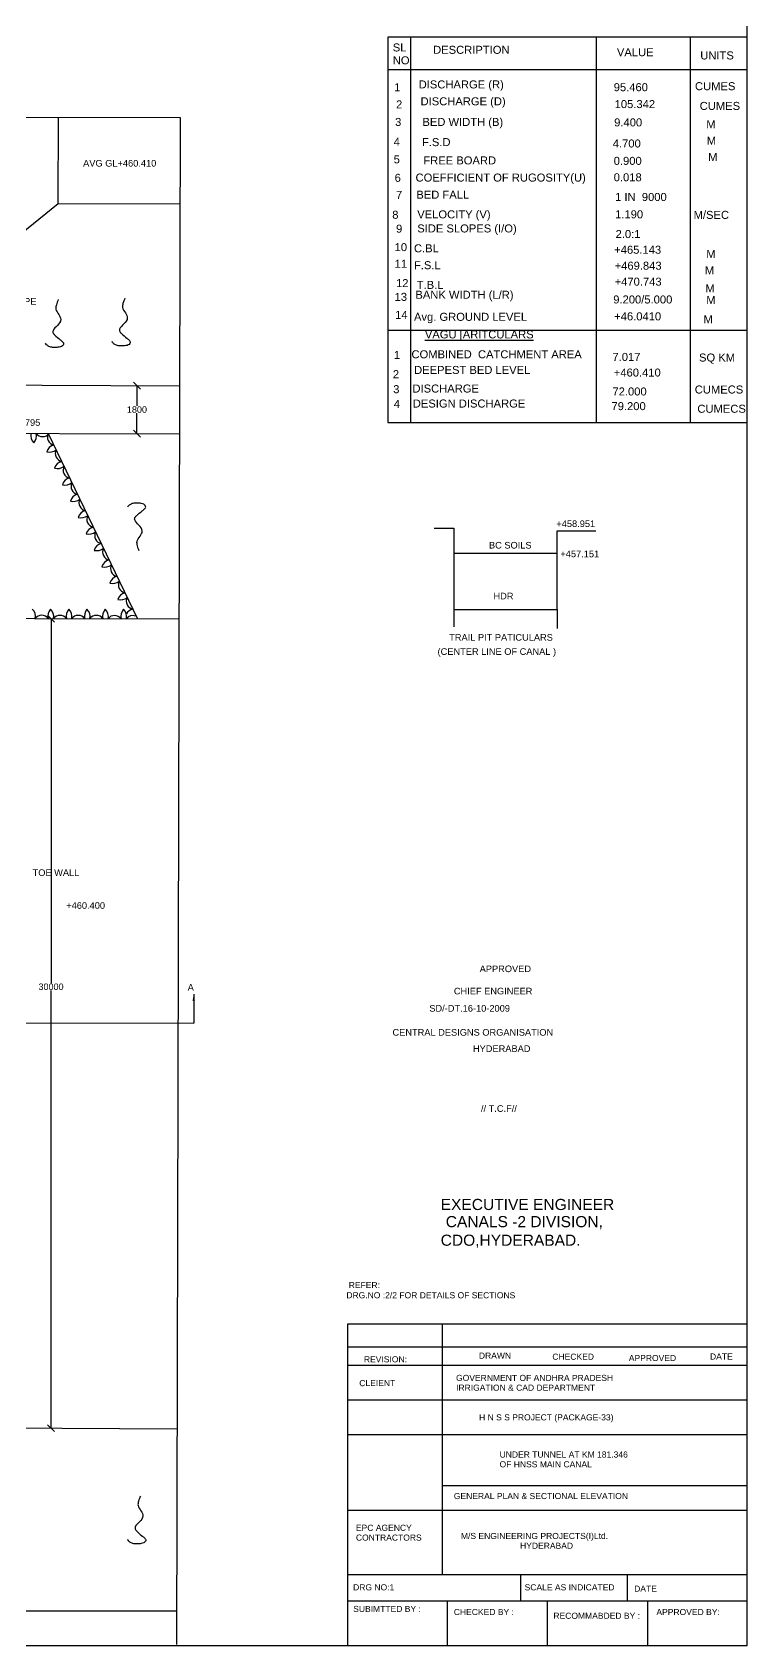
# Model space of a CAD drawing. Header units: metres. Extents: x 19593 to 20495, y 19582 to 20217.
# Drawn here: x 20329.5 to 20495.1, y 19581.8 to 19955.8 of the extents above; entities that cross this region are included whole.
import ezdxf

# ---------------------------------------------------------------- set-up
doc = ezdxf.new("R2010")
doc.units = ezdxf.units.M
doc.header["$MEASUREMENT"] = 0
doc.layers.add('DRAWING', color=2, linetype='Continuous')
doc.layers.add('TEXT', color=255, linetype='Continuous')
doc.styles.get("Standard").update_dxf_attribs({"font": 'arial.ttf'})
doc.dimstyles.get("Standard").update_dxf_attribs({"dimtxt": 1.5, "dimasz": 1.6, "dimexe": 0.18, "dimexo": 0.0625, "dimgap": 0.09, "dimtad": 0, "dimtih": 1, "dimtoh": 1, "dimdec": 4, "dimzin": 0, "dimdsep": 46, "dimtxsty": 'Standard', "dimblk": 'OBLIQUE', "dimcen": 0.09, "dimse1": 1, "dimse2": 1, "dimadec": 0, "dimazin": 0, "dimtfac": 1, "dimtdec": 4, "dimtofl": 0, "dimtmove": 0, "dimatfit": 3, "dimfxl": 1, "dimtolj": 1, "dimtzin": 0, "dimarcsym": 0})

# ---------------------------------------------------------------- blocks, each defined once
blk = doc.blocks.new('_Oblique')
at = {"color": 0, "linetype": 'ByBlock', "lineweight": -2}
blk.add_line((-0.5, -0.5), (0.5, 0.5), dxfattribs=at)
blk = doc.blocks.new('*D121')
at = {"layer": 'Defpoints', "color": 0, "transparency": 16777216}
for p in [(20353.91, 19873.91), (20353.77, 19862.77), (20353.89, 19862.77)]:
    blk.add_point(p, dxfattribs=at)
at = {"layer": 'DRAWING', "color": 0, "lineweight": -2, "transparency": 16777216}
for p, q in [((20353.77, 19873.91), (20353.77, 19869.19)), ((20353.77, 19862.77), (20353.77, 19867.48))]:
    blk.add_line(p, q, dxfattribs=at)
at = {"layer": 'DRAWING', "color": 0, "lineweight": -2, "transparency": 16777216, "xscale": 1.6, "yscale": 1.6, "zscale": 1.6}
for p, rotation in [((20353.77, 19873.91), 90), ((20353.77, 19862.77), 270)]:
    blk.add_blockref('_Oblique', p, dxfattribs=dict(at, rotation=rotation))
at = {"layer": 'DRAWING', "color": 0, "transparency": 16777216, "insert": (20353.77, 19868.34), "char_height": 1.5, "attachment_point": 5}
blk.add_mtext('\\A1;1800', dxfattribs=at)
blk = doc.blocks.new('*D122')
at = {"layer": 'Defpoints', "color": 0, "transparency": 16777216}
for p in [(20334.13, 19819.91), (20333.13, 19632.26), (20333.87, 19632.26)]:
    blk.add_point(p, dxfattribs=at)
at = {"layer": 'DRAWING', "color": 0, "lineweight": -2, "transparency": 16777216}
for p, q in [((20333.87, 19819.91), (20333.87, 19735.41)), ((20333.87, 19632.26), (20333.87, 19733.7))]:
    blk.add_line(p, q, dxfattribs=at)
at = {"layer": 'DRAWING', "color": 0, "lineweight": -2, "transparency": 16777216, "xscale": 1.6, "yscale": 1.6, "zscale": 1.6}
for p, rotation in [((20333.87, 19819.91), 90), ((20333.87, 19632.26), 270)]:
    blk.add_blockref('_Oblique', p, dxfattribs=dict(at, rotation=rotation))
at = {"layer": 'DRAWING', "color": 0, "transparency": 16777216, "insert": (20333.87, 19734.56), "char_height": 1.5, "attachment_point": 5}
blk.add_mtext('\\A1;30000', dxfattribs=at)

msp = doc.modelspace()

# ---------------------------------------------------------------- linework, layer by layer
at = {"layer": 'DRAWING'}
msp.add_lwpolyline([(19593.16253, 20216.99396), (20495.05055, 20216.99396), (20495.05055, 19581.83765), (19593.16253, 19581.83765)], close=True, dxfattribs=at)
for points in [[(20495.05055, 19954.65841), (20411.91698, 19954.65841), (20411.91698, 19885.91972), (20411.91698, 19865.38958), (20495.05055, 19865.38958)], [(20417.11913, 19954.65841), (20417.11913, 19886.78802), (20417.11913, 19865.38958)], [(20460.17654, 19954.65841), (20460.17654, 19886.78802), (20460.17654, 19865.38958)], [(20482.04098, 19865.38958), (20482.04098, 19954.65841)], [(20411.91698, 19947.14345), (20495.05055, 19947.14345)], [(20411.91698, 19886.78802), (20495.05055, 19886.78802)], [(20422.6655, 19840.88579), (20427.17311, 19840.88579), (20427.17311, 19818.0036)], [(20451.11235, 19822.04657), (20451.11235, 19840.24353), (20460.08803, 19840.24353)], [(20427.17311, 19835.04112), (20451.11235, 19835.04112)], [(20427.21469, 19822.04657), (20451.11235, 19822.04657), (20451.11235, 19817.63063)], [(20495.05055, 19656.40359), (20402.59396, 19656.40359), (20402.59396, 19581.83765)], [(20424.46208, 19656.40359), (20424.46208, 19598.36756)], [(20402.59396, 19651.13754), (20495.05055, 19651.13754)], [(20402.59396, 19646.90187), (20495.05055, 19646.90187)], [(20402.59396, 19638.81253), (20495.05055, 19638.81253)], [(20402.59396, 19630.79005), (20495.05055, 19630.79005)], [(20424.46208, 19618.95885), (20495.05055, 19618.95885)], [(20402.59396, 19613.22286), (20495.05055, 19613.22286)], [(20402.59396, 19598.36756), (20495.05055, 19598.36756)], [(20442.72858, 19592.27582), (20442.72858, 19598.36756)], [(20467.33985, 19598.36756), (20467.33985, 19592.27582)], [(20402.59396, 19592.27582), (20495.05055, 19592.27582)], [(20425.62983, 19592.27582), (20425.62983, 19581.83765)], [(20448.82225, 19592.27582), (20448.82225, 19581.83765)], [(20472.08794, 19592.27582), (20472.08794, 19581.83765)], [(20296.26912, 19589.89043), (20362.94976, 19589.89043)]]:
    msp.add_lwpolyline(points, dxfattribs=at)
at = {"layer": 'DRAWING', "color": 0}
for points in [[(19603.54342, 19582.91293), (19604.11326, 19648.58879), (19606.31054, 19648.58879), (19602.19064, 19650.21024), (19604.13823, 19650.35991), (19604.73457, 19773.62085), (19602.12909, 19773.71816), (19607.31571, 19775.29942), (19604.68587, 19775.51837), (19604.9752, 19936.07461), (19970.05054, 19936.39205), (19972.32006, 19932.66711), (19974.49694, 19940.81108), (19977.34542, 19936.41518), (20111.07773, 19936.45492), (20113.41441, 19932.65138), (20115.56979, 19941.0232), (20118.22877, 19936.47505), (20363.81919, 19936.01554), (20362.95536, 19582.12405)], [(20293.8557, 19882.34868), (20335.54019, 19916.09798), (20335.57755, 19936.06839)], [(20335.54019, 19916.09798), (20363.7704, 19916.02907)], [(20283.91914, 19874.27037), (20363.66746, 19873.85589)], [(20307.89944, 19862.88225), (20363.64034, 19862.74619)], [(20333.22623, 19862.82043), (20353.88344, 19819.86016)], [(20296.45421, 19820.00034), (20296.32405, 19726.23379), (20296.29903, 19632.45868), (20363.07736, 19632.10193)], [(20296.45421, 19820.00034), (20363.5356, 19819.8366)]]:
    msp.add_lwpolyline(points, dxfattribs=at)
at = {"layer": 'DRAWING'}
for centre, radius, start, end in [((20331.35054, 19862.29713), 2.19126, 165.9203065, 229.0706053), ((20327.87838, 19862.29178), 2.62123, 320.9833256, 11.760001), ((20331.94885, 19863.94304), 1.87364, 216.5966932, 323.0102535), ((20334.88777, 19861.95451), 1.87364, 152.4735309, 258.8870912), ((20334.97463, 19857.97104), 2.19126, 101.7971442, 164.947443), ((20333.45444, 19861.09271), 2.62123, 256.8601633, 307.6368387), ((20336.71664, 19858.15105), 1.87364, 152.4735309, 258.8870912), ((20336.8035, 19854.16758), 2.19126, 101.7971442, 164.947443), ((20335.28331, 19857.28926), 2.62123, 256.8601633, 307.6368387), ((20338.54551, 19854.3476), 1.87364, 152.4735309, 258.8870912), ((20338.63237, 19850.36412), 2.19126, 101.7971442, 164.947443), ((20337.11218, 19853.4858), 2.62123, 256.8601633, 307.6368387), ((20340.37438, 19850.54414), 1.87364, 152.4735309, 258.8870912), ((20340.46124, 19846.56066), 2.19126, 101.7971442, 164.947443), ((20338.94105, 19849.68234), 2.62123, 256.8601633, 307.6368387), ((20342.20325, 19846.74068), 1.87364, 152.4735309, 258.8870912), ((20342.29011, 19842.7572), 2.19126, 101.7971442, 164.947443), ((20340.76992, 19845.87888), 2.62123, 256.8601633, 307.6368387), ((20344.03212, 19842.93722), 1.87364, 152.4735309, 258.8870912), ((20344.11899, 19838.95375), 2.19126, 101.7971442, 164.947443), ((20342.59879, 19842.07543), 2.62123, 256.8601633, 307.6368387), ((20345.861, 19839.13377), 1.87364, 152.4735309, 258.8870912), ((20345.94786, 19835.15029), 2.19126, 101.7971442, 164.947443), ((20344.42767, 19838.27197), 2.62123, 256.8601633, 307.6368387), ((20347.68987, 19835.33031), 1.87364, 152.4735309, 258.8870912), ((20347.77673, 19831.34683), 2.19126, 101.7971442, 164.947443), ((20346.25654, 19834.46851), 2.62123, 256.8601633, 307.6368387), ((20349.51874, 19831.52685), 1.87364, 152.4735309, 258.8870912), ((20349.6056, 19827.54337), 2.19126, 101.7971442, 164.947443), ((20348.08541, 19830.66505), 2.62123, 256.8601633, 307.6368387), ((20351.34761, 19827.72339), 1.87364, 152.4735309, 258.8870912), ((20351.43447, 19823.73992), 2.19126, 101.7971442, 164.947443), ((20349.91428, 19826.8616), 2.62123, 256.8601633, 307.6368387), ((20353.17648, 19823.91994), 1.87364, 152.4735309, 258.8870912), ((20328.09068, 19820.4489), 2.19126, 345.9769781, 49.1272769), ((20331.7143, 19818.79209), 1.87364, 36.6533648, 143.0669251), ((20335.78313, 19820.44738), 2.62123, 141.0399972, 191.8166726), ((20332.31098, 19820.43859), 2.19126, 345.9769781, 49.1272769), ((20335.9346, 19818.78179), 1.87364, 36.6533648, 143.0669251), ((20340.00343, 19820.43708), 2.62123, 141.0399972, 191.8166726), ((20336.53129, 19820.42829), 2.19126, 345.9769781, 49.1272769), ((20340.15491, 19818.77149), 1.87364, 36.6533648, 143.0669251), ((20344.22373, 19820.42677), 2.62123, 141.0399972, 191.8166726), ((20340.75159, 19820.41799), 2.19126, 345.9769781, 49.1272769), ((20344.37521, 19818.76119), 1.87364, 36.6533648, 143.0669251), ((20348.44404, 19820.41647), 2.62123, 141.0399972, 191.8166726), ((20344.97189, 19820.40769), 2.19126, 345.9769781, 49.1272769), ((20348.59551, 19818.75088), 1.87364, 36.6533648, 143.0669251), ((20352.66434, 19820.40617), 2.62123, 141.0399972, 191.8166726), ((20349.19219, 19820.39739), 2.19126, 345.9769781, 49.1272769), ((20352.81581, 19818.74058), 1.87364, 69.8076313, 143.0669251), ((20353.26334, 19819.93646), 2.19126, 101.7971442, 150.931289)]:
    msp.add_arc(centre, radius, start, end, dxfattribs=at)
at = {"layer": 'DRAWING', "color": 0}
for points in [[(20335.53708, 19893.82533), (20335.10011, 19892.61273), (20334.99097, 19891.65281), (20335.67961, 19890.3859), (20336.11047, 19889.20245), (20335.32941, 19887.83863), (20334.33497, 19886.611), (20334.31567, 19886.23261), (20334.68489, 19885.67366), (20336.01547, 19884.52251), (20336.60733, 19883.99247), (20336.79613, 19883.66445), (20336.66357, 19883.27168), (20336.32986, 19882.9868), (20335.73992, 19882.8129), (20334.65888, 19882.74938), (20333.82042, 19882.82405), (20333.38827, 19883.00011), (20332.82999, 19883.39027), (20332.57389, 19883.74966)], [(20350.97168, 19894.18394), (20350.53471, 19892.97133), (20350.42557, 19892.01141), (20351.11421, 19890.7445), (20351.54508, 19889.56106), (20350.76401, 19888.19724), (20349.76958, 19886.9696), (20349.75027, 19886.59121), (20350.11949, 19886.03226), (20351.45007, 19884.88112), (20352.04193, 19884.35107), (20352.23073, 19884.02306), (20352.09817, 19883.63028), (20351.76446, 19883.3454), (20351.17452, 19883.1715), (20350.09348, 19883.10799), (20349.25503, 19883.18265), (20348.82287, 19883.35872), (20348.26459, 19883.74887), (20348.00849, 19884.10827)], [(20354.30381, 19835.57757), (20353.89513, 19836.8), (20353.80832, 19837.76219), (20354.52621, 19839.01277), (20354.98445, 19840.18588), (20354.23528, 19841.56748), (20353.26963, 19842.81789), (20353.25913, 19843.19662), (20353.64123, 19843.74685), (20354.99819, 19844.86677), (20355.60221, 19845.38292), (20355.79858, 19845.70646), (20355.67517, 19846.10221), (20355.34817, 19846.39477), (20354.76243, 19846.58232), (20353.68316, 19846.67094), (20352.8432, 19846.61577), (20352.40707, 19846.44979), (20351.83988, 19846.07271), (20351.5755, 19845.71936)], [(20354.56906, 19616.53198), (20354.13209, 19615.31938), (20354.02295, 19614.35946), (20354.71159, 19613.09255), (20355.14246, 19611.9091), (20354.3614, 19610.54528), (20353.36696, 19609.31765), (20353.34766, 19608.93926), (20353.71688, 19608.38031), (20355.04745, 19607.22916), (20355.63932, 19606.69912), (20355.82811, 19606.3711), (20355.69555, 19605.97833), (20355.36184, 19605.69345), (20354.7719, 19605.51955), (20353.69086, 19605.45603), (20352.85241, 19605.5307), (20352.42025, 19605.70676), (20351.86197, 19606.09692), (20351.60587, 19606.45631)]]:
    msp.add_spline(points, degree=3, dxfattribs=at)

# ---------------------------------------------------------------- texts
at = {"layer": 'DRAWING'}
for s, height, p in [('SL', 1.855154, (20413.04678, 19951.35254)), ('DESCRIPTION ', 1.8551542, (20422.39554, 19950.80324)), ('VALUE ', 1.855154, (20464.972, 19950.25413)), ('UNITS ', 1.855154, (20484.2885, 19949.49886)), ('NO', 1.855154, (20413.04678, 19948.3724)), ('1', 1.85515, (20413.36297, 19942.1028)), ('DISCHARGE (R)', 1.8551542, (20419.04489, 19942.7842)), ('95.460', 1.855154, (20464.23542, 19942.13841)), ('CUMES', 1.855154, (20483.06905, 19942.36745)), ('2', 1.85515, (20413.80249, 19938.15126)), ('DISCHARGE (D)', 1.8551542, (20419.48032, 19938.86999)), ('105.342', 1.855154, (20464.45314, 19938.22421)), ('CUMES', 1.855154, (20484.15764, 19937.80086)), ('3', 1.85515, (20413.58265, 19934.0899)), ('BED WIDTH (B)', 1.8551542, (20419.91576, 19934.08596)), ('9.400', 1.855154, (20464.3442, 19933.98374)), ('M', 1.85515, (20485.6815, 19933.56046)), ('4', 1.85515, (20413.25305, 19929.4797)), ('F.S.D ', 1.855154, (20419.80682, 19929.41062)), ('4.700', 1.855154, (20464.0177, 19929.09102)), ('M', 1.85515, (20485.79044, 19929.75495)), ('5', 1.85515, (20413.25305, 19925.4184)), ('FREE BOARD ', 1.8551542, (20420.13331, 19925.17022)), ('0.900', 1.855154, (20464.23542, 19925.06807)), ('M', 1.85515, (20486.11693, 19925.94943)), ('6', 1.85515, (20413.47273, 19921.13753)), ('COEFFICIENT OF RUGOSITY(U)', 1.8551542, (20418.31976, 19921.19154)), ('0.018', 1.855154, (20464.23542, 19921.26255)), ('7', 1.85515, (20413.80249, 19917.18592)), ('BED FALL ', 1.855154, (20418.50068, 19917.23306)), ('1 IN  9000', 1.855154, (20464.56191, 19916.69596)), ('8', 1.85515, (20412.92328, 19912.57572)), ('VELOCITY (V)', 1.8551542, (20418.71839, 19912.66647)), ('1.190', 1.855154, (20464.56191, 19912.67301)), ('M/SEC', 1.855154, (20482.74468, 19912.54412)), ('9', 1.85515, (20413.80364, 19909.34771)), ('SIDE SLOPES (I/O)', 1.8551542, (20418.71839, 19909.40459)), ('2.0:1', 1.855154, (20464.67086, 19908.10641)), ('10', 1.855154, (20413.47387, 19905.06684)), ('C.BL', 1.855154, (20417.95679, 19904.79579)), ('+465.143', 1.855154, (20464.3442, 19904.46686)), ('11', 1.855154, (20413.47387, 19901.22506)), ('F.S.L', 1.855154, (20417.95679, 19900.88159)), ('+469.843', 1.855154, (20464.45314, 19900.7701)), ('M', 1.85515, (20485.68608, 19903.48515)), ('12', 1.855154, (20413.80364, 19896.72461)), ('+470.743', 1.855154, (20464.45314, 19897.07334)), ('M', 1.85515, (20485.35958, 19899.6797)), ('13', 1.855154, (20413.47387, 19893.54141)), ('BANK WIDTH (L/R)', 1.8551542, (20418.28328, 19894.0317)), ('T.B.L', 1.855154, (20418.60978, 19896.315)), ('9.200/5.000', 1.8551542, (20464.12648, 19892.9417)), ('M', 1.85515, (20485.46852, 19895.54799)), ('14', 1.855154, (20413.58379, 19889.37029)), ('M', 1.85515, (20485.68608, 19892.82981)), ('Avg. GROUND LEVEL', 1.8551542, (20417.95679, 19888.92148)), ('+46.0410', 1.855154, (20464.3442, 19889.0275)), ('M', 1.85515, (20485.03309, 19888.37191)), ('%%UVAGU [ARITCULARS', 1.8551542, (20420.4832, 19884.84278)), ('1', 1.85515, (20413.29541, 19880.08155)), ('COMBINED  CATCHMENT AREA', 1.8551542, (20417.38101, 19880.23271)), ('7.017', 1.855154, (20463.94655, 19879.62773)), ('SQ KM ', 1.855154, (20483.99668, 19879.47657)), ('2', 1.85515, (20413.06837, 19875.62265)), ('DEEPEST BED LEVEL ', 1.8551542, (20417.9864, 19876.6051)), ('+460.410', 1.855154, (20464.24916, 19876.00012)), ('3', 1.85515, (20413.1441, 19872.14619)), ('DISCHARGE ', 1.855154, (20417.60805, 19872.29735)), ('72.000', 1.855154, (20463.94655, 19871.61676)), ('CUMECS', 1.855154, (20483.01311, 19872.07024)), ('4', 1.85515, (20413.29541, 19868.74529)), ('DESIGN DISCHARGE', 1.8551542, (20417.68362, 19868.8209)), ('79.200', 1.855154, (20463.71951, 19868.21592)), ('CUMECS', 1.855154, (20483.61833, 19867.61127)), ('EXECUTIVE ENGINEER', 2.5774456, (20424.14341, 19682.82341)), ('CANALS -2 DIVISION,', 2.5774456, (20425.31991, 19678.84609)), ('CDO,HYDERABAD.', 2.5774456, (20424.14341, 19674.54254)), ('DRG.NO :2/2 FOR DETAILS OF SECTIONS ', 1.4126059, (20402.29087, 19662.3683)), ('REFER:', 1.412606, (20402.83863, 19664.72098)), ('REVISION:', 1.412606, (20406.35291, 19647.52441)), ('DRAWN', 1.412606, (20433.00272, 19648.36565)), ('CHECKED', 1.412606, (20450.01704, 19648.11669)), ('APPROVED', 1.412606, (20467.73048, 19647.81397)), ('DATE', 1.412606, (20486.54782, 19648.16861)), ('GOVERNMENT OF ANDHRA PRADESH ', 1.4126059, (20427.70688, 19643.20582)), ('CLEIENT', 1.412606, (20405.28074, 19641.99849)), ('IRRIGATION & CAD DEPARTMENT  ', 1.4126059, (20427.70688, 19640.93659)), ('H N S S PROJECT (PACKAGE-33)', 1.4126059, (20433.04628, 19634.06386)), ('UNDER TUNNEL AT KM 181.346', 1.4126059, (20437.79258, 19625.45056)), ('OF HNSS MAIN CANAL', 1.4126059, (20437.79258, 19623.18133)), ('GENERAL PLAN & SECTIONAL ELEVATION ', 1.4126059, (20427.19097, 19615.82363)), ('CONTRACTORS', 1.4126059, (20404.50772, 19606.19479)), ('EPC AGENCY', 1.412606, (20404.50772, 19608.46402)), ('M/S ENGINEERING PROJECTS(I)Ltd.', 1.4126059, (20428.8334, 19606.57416)), ('                         HYDERABAD', 1.4126059, (20428.8334, 19604.30493)), ('DRG NO:1', 1.412606, (20403.85909, 19594.67137)), ('SCALE AS INDICATED', 1.4126059, (20443.59246, 19594.66757)), ('DATE', 1.412606, (20468.97079, 19594.34971)), ('SUBIMTTED BY :', 1.4126059, (20403.88018, 19589.66365)), ('CHECKED BY :', 1.4126059, (20427.19006, 19588.94846)), ('RECOMMABDED BY :', 1.4126059, (20450.26127, 19588.07433)), ('APPROVED BY:', 1.4126059, (20474.12805, 19588.94846))]:
    msp.add_text(s, height=height, dxfattribs=at).set_placement(p)
at = {"layer": 'TEXT'}
for s, height, p in [('AVG GL+460.410', 1.5324237, (20341.30158, 19924.67121)), ('SLOPE ', 1.532424, (20323.35269, 19892.67308)), ('DRAINTBL +463.795', 1.5324237, (20311.21621, 19864.57677)), ('+458.951', 1.532424, (20450.94845, 19841.12213)), ('BC SOILS', 1.532424, (20435.32718, 19836.14355)), ('+457.151', 1.532424, (20451.88209, 19834.1265)), ('HDR', 1.532424, (20436.3834, 19824.36025)), ('TRAIL PIT PATICULARS', 1.5324237, (20426.11573, 19814.77979)), ('(CENTER LINE OF CANAL )', 1.5324237, (20423.41648, 19811.49688)), ('TOE WALL ', 1.532424, (20329.60111, 19760.25009)), ('+460.400', 1.532424, (20337.39305, 19752.63642)), ('APPROVED ', 1.532424, (20433.17792, 19737.96226)), ('A', 1.53242, (20365.53164, 19733.67589)), ('CHIEF ENGINEER', 1.5324237, (20427.20075, 19732.80244)), ('SD/-DT.16-10-2009', 1.5324237, (20421.51374, 19728.80213)), ('CENTRAL DESIGNS ORGANISATION', 1.5324237, (20412.98321, 19723.23648)), ('HYDERABAD', 1.532424, (20431.62329, 19719.45919)), ('// T.C.F//', 1.532424, (20433.48028, 19705.58015))]:
    msp.add_text(s, height=height, dxfattribs=at).set_placement(p)

# ---------------------------------------------------------------- dimensions: what is measured, and where the dimension line sits
at = {"layer": 'DRAWING'}
dim = msp.add_linear_dim(base=(20353.76608, 19862.77), p1=(20353.91249, 19873.90659), p2=(20353.88531, 19862.77), angle=90, text='1800', dimstyle='Standard', dxfattribs=at)
dim.commit()
dim.dimension.update_dxf_attribs({"geometry": '*D121', "text_midpoint": (20353.76608, 19868.3383)})
dim = msp.add_linear_dim(base=(20333.87015, 19632.26191), p1=(20334.13284, 19819.90837), p2=(20333.13038, 19632.26191), angle=90, text='30000', dimstyle='Standard', dxfattribs=at)
dim.commit()
dim.dimension.update_dxf_attribs({"geometry": '*D122', "text_midpoint": (20333.87015, 19734.5574), "dimtype": 160})

# ---------------------------------------------------------------- leaders
at = {"layer": 'DRAWING', "color": 2}
for points in [[(19598.96264, 19736.29536), (19598.96264, 19727.20181), (20366.95748, 19726.13575)], [(20366.92156, 19732.87434), (20366.95748, 19726.13575)]]:
    msp.add_leader(points, dimstyle='Standard', override={"dimgap": 0.09, "dimtad": 0}, dxfattribs=at)

doc.saveas('drawing.dxf')
